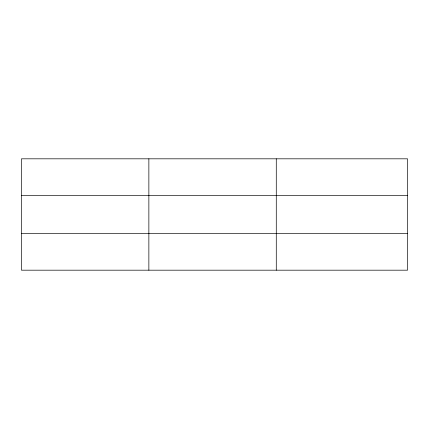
<?xml version="1.0" encoding="UTF-8"?>
<svg xmlns="http://www.w3.org/2000/svg" width="429" height="429" viewBox="0 0 429 429"><rect width="100%" height="100%" fill="white"/><g stroke="black" fill="none" stroke-linecap="round" stroke-linejoin="round"><path stroke-width="0.64" d="M148.863 270.184L148.863 158.816M276.276 270.184L276.276 158.816M407.55 233.435L407.55 270.184L21.45 270.184L21.45 158.816L407.55 158.816L407.55 233.435L21.45 233.435M21.45 195.565L407.55 195.565"/></g></svg>
